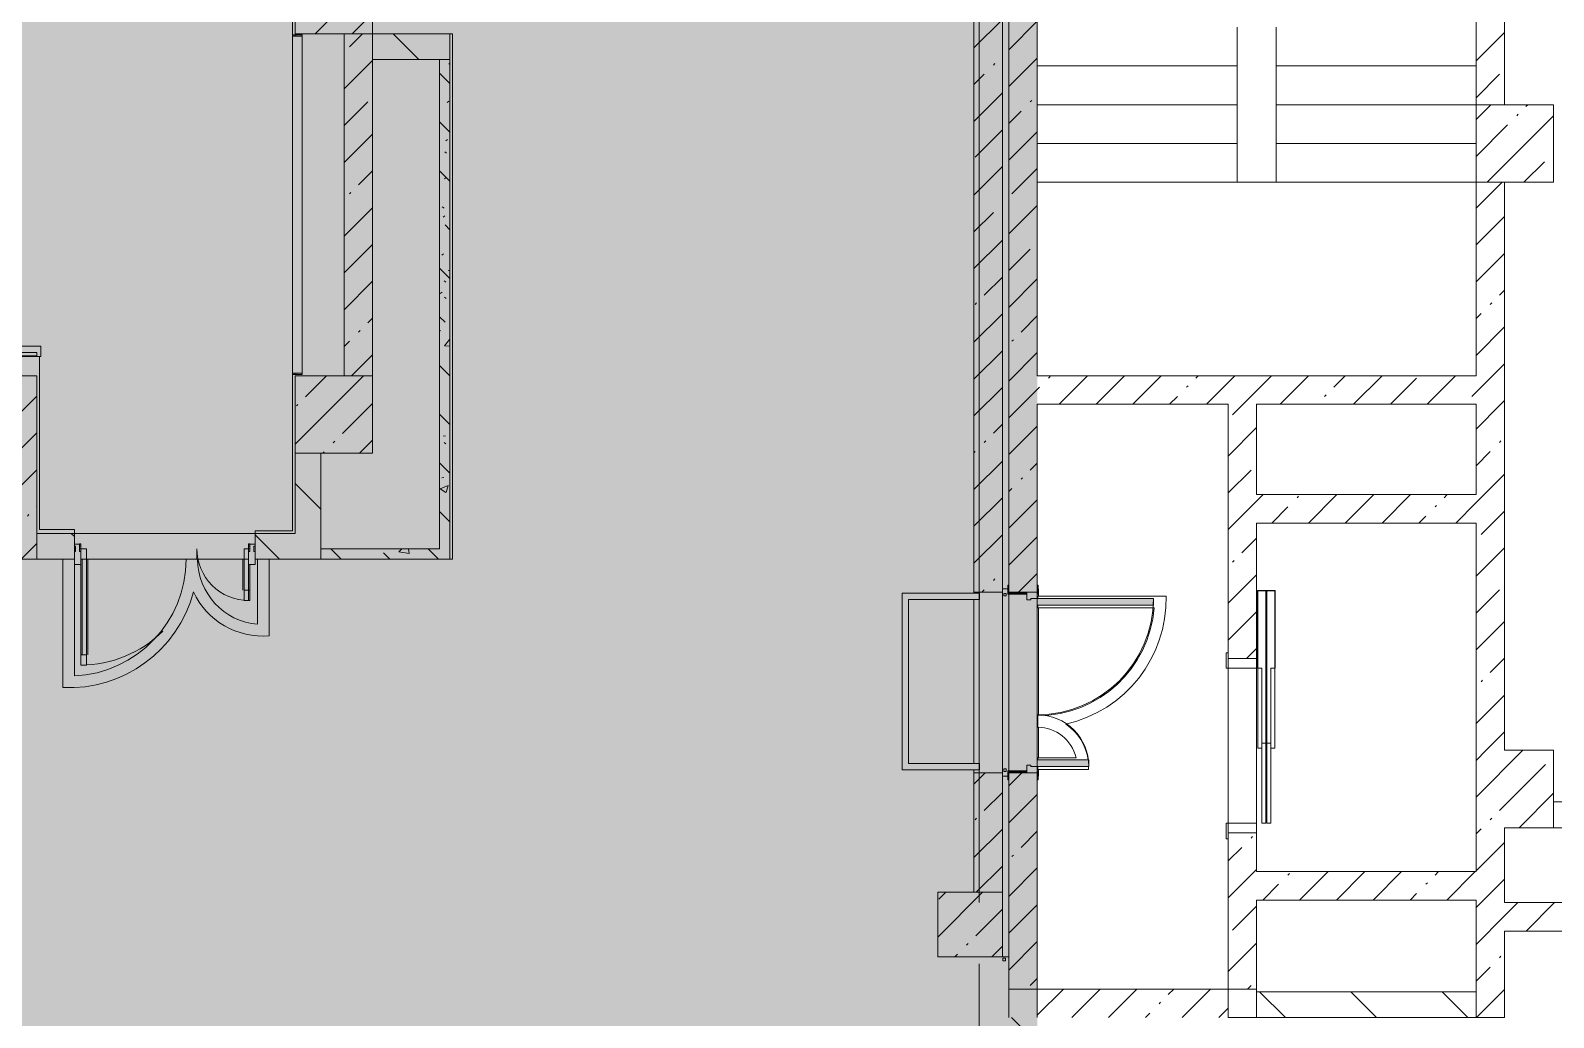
# Model space of a CAD drawing. Header units: millimetres. Extents: x -3245 to 186632, y -8553 to 29000.
# Drawn here: x 90582 to 102382, y 10230 to 17875 of the extents above; entities that cross this region are included whole.
import ezdxf

# ---------------------------------------------------------------- set-up
doc = ezdxf.new("R2010")
doc.units = ezdxf.units.MM
doc.linetypes.add('Осевая', pattern=[3175, 635, -476.25, 1587.5, -476.25])
doc.layers.add('A-DETL-GENF-3', color=7, linetype='Continuous', lineweight=9, true_color=0xc0c0c0, transparency=0.4)
for name, color, linetype, lineweight, true_color in [('A-DETL-GENF-4', 7, 'Continuous', 5, 0xe2e2e2), ('A-DETL-GENF-6', 7, 'Continuous', 5, 0xb7b7b7), ('A-DOOR-2', 7, 'Continuous', 5, 0xaaaaaa), ('A-DOOR-3', 7, 'Continuous', 5, 0xe2e2e2), ('A-DOOR-4', 7, 'Continuous', 5, 0xb7b7b7), ('A-DOOR-FRAM-2', 7, 'Continuous', 5, 0xe2e2e2), ('A-DOOR-FRAM-3', 7, 'Continuous', 5, 0xaaaaaa), ('A-DOOR-FRAM-4', 7, 'Continuous', 5, 0xb7b7b7), ('A-FLOR-1', 7, 'Continuous', 5, 0xb7b7b7), ('A-FLOR-2', 7, 'Continuous', 5, 0xaaaaaa), ('A-GLAZ-CWMG-2', 7, 'Continuous', 5, 0x737373), ('A-WALL-8', 7, 'Continuous', 9, 0x737373), ('A-WALL-9', 7, 'Continuous', 5, 0x737373), ('A-WALL-PATT-1', 7, 'Continuous', 5, 0x787878), ('I-WALL-30', 7, 'Continuous', 5, 0x737373), ('I-WALL-31', 7, 'Continuous', 5, 0x787878), ('S-COLS-1', 7, 'Continuous', 5, 0x737373)]:
    doc.layers.add(name, color=color, linetype=linetype, lineweight=lineweight, true_color=true_color)
for name, color, linetype, lineweight in [('A-WALL', 7, 'Continuous', 9), ('I-WALL-29', 7, 'Continuous', 5), ('S-COLS-2', 7, 'Continuous', 5), ('S-STRS-2', 7, 'Continuous', 5), ('Оси', 7, 'Continuous', 9), ('Оси-2', 7, 'Осевая', 9)]:
    doc.layers.add(name, color=color, linetype=linetype, lineweight=lineweight)
pattern_1 = [(135, (59622.45, 0), (-353.5534, -353.5534), [])]
pattern_2 = [(45, (59622.45, 0), (-285.123, 285.123), []), (45, (59907.57, 0), (-285.123, 285.123), [504.031, -100.806, 16.764, -84.042])]
pattern_3 = [(135, (59622.45, 0), (-377.171, -377.171), [533.4, -88.9, 17.78, -88.9]), (135, (59622.45, 376.94), (-377.171, -377.171), []), (50, (59622.45, 0), (637.6445, -55.7866), [66.675, -733.425]), (355, (59622.45, 0), (-123.349, 668.699), [53.34, -586.74]), (100.451, (59675.6, -4.65), (514.299, 612.908), [56.665, -623.315]), (46.184, (59622.45, 177.8), (948.776, -147.15), [100.012, -1100.137]), (96.636, (59701.5, 165.5), (830.91, 865.997), [84.998, -934.973]), (351.184, (59622.45, 177.8), (830.918, 865.988), [80.01, -880.11]), (21, (59711.35, 133.35), (530.6506, -357.928), [66.675, -733.425]), (326, (59711.35, 133.35), (216.308, 644.658), [53.34, -586.74]), (71.451, (59755.6, 103.5), (746.96, 286.724), [56.665, -623.315]), (37.5, (59622.45, 0), (10.8105, 295.9426), [16.764, -562.864, 16.764, -578.866, -588.962]), (37.5, (59622.45, 0), (10.8105, 295.9426), [-1175.258, 16.764, -572.198]), (7.5, (59622.45, 0), (233.8692, 350.6318), [16.764, -322.834, 16.764, -549.529, -224.472]), (7.5, (59622.45, 0), (233.8692, 350.6318), [-905.891, 16.764, -207.708]), (327.5, (59424.2, 0), (474.5678, -20.0513), [16.764, -205.486, 16.764, -676.656, -920.115]), (327.5, (59424.2, 0), (474.5678, -20.0513), [-915.67, 16.764, -903.351]), (317.5, (59335.3, 0), (518.452, 88.9934), [16.764, -272.161, 16.764, -443.738, -653.415]), (317.5, (59335.3, 0), (518.452, 88.9934), [-749.427, 16.764, -636.651])]

# ---------------------------------------------------------------- blocks, each defined once
blk = doc.blocks.new('BSC_Колонна _Прямоугольная - 600х600-V133-2_4_1_птичка')
at = {"layer": 'S-COLS-2'}
h = blk.add_hatch(dxfattribs=at)
h.set_pattern_fill('FP_151', color=256, style=0, pattern_type=2)
h.set_pattern_definition([(45, (-42460, -17000), (-285.123, 285.123), []), (45, (-42174.88, -17000), (-285.123, 285.123), [504.031, -100.806, 16.764, -84.042])])
h.paths.add_polyline_path([(-300, -300), (300, -300), (300, 300), (-300, 300)])
for p, q in [((300, 300), (-300, 300)), ((-300, 300), (-300, -300)), ((300, -300), (300, 300)), ((-300, -300), (300, -300))]:
    blk.add_line(p, q, dxfattribs=at)
blk = doc.blocks.new('BSC_Колонна _Прямоугольная - 600х600-V149-2_4_1_птичка')
at = {"layer": 'S-COLS-2'}
h = blk.add_hatch(dxfattribs=at)
h.set_pattern_fill('FP_162', color=256, style=0, pattern_type=2)
h.set_pattern_definition([(45, (-33310, -18150), (-285.123, 285.123), []), (45, (-33024.88, -18150), (-285.123, 285.123), [504.031, -100.806, 16.764, -84.042])])
h.paths.add_polyline_path([(-300, -300), (300, -300), (300, 300), (-300, 300), (-300, 12)])
at = {"layer": 'S-COLS-1'}
for p, q in [((300, 300), (-300, 300)), ((-300, 300), (-300, -300)), ((300, -300), (300, 300)), ((-300, -300), (300, -300))]:
    blk.add_line(p, q, dxfattribs=at)
blk = doc.blocks.new('BSC_Колонна _Прямоугольная - 600х600-V159-2_4_1_птичка')
at = {"layer": 'S-COLS-2'}
h = blk.add_hatch(dxfattribs=at)
h.set_pattern_fill('FP_166', color=256, style=0, pattern_type=2)
h.set_pattern_definition([(45, (-33310, -14900), (-285.123, 285.123), []), (45, (-33024.88, -14900), (-285.123, 285.123), [504.031, -100.806, 16.764, -84.042])])
h.paths.add_polyline_path([(-300, -300), (300, -300), (300, 300), (-300, 300), (-300, -208)])
at = {"layer": 'S-COLS-1'}
for p, q in [((300, 300), (-300, 300)), ((-300, 300), (-300, -300)), ((300, -300), (300, 300)), ((-300, -300), (300, -300))]:
    blk.add_line(p, q, dxfattribs=at)
blk = doc.blocks.new('110_Дверь_СКБ_2Ст - Д-2 1450x2100h_Лестничная клетка EIS60-31576737-2_4_1_птичка')
at = {"layer": 'A-DOOR-3'}
for points in [[(-587.5, 110), (-587.5, 1010), (-637.5, 1010), (-637.5, 110)], [(662.5, 510), (612.5, 510), (612.5, 110), (662.5, 110)], [(712.5, 30), (697.5, 30), (697.5, -110), (712.5, -110)]]:
    blk.add_hatch(color=256, dxfattribs=at).paths.add_polyline_path(points)
h = blk.add_hatch(color=256, dxfattribs=at)
h.paths.add_polyline_path([(712.5, 110), (662.5, 110), (662.5, 60), (652.5, 60), (652.5, 30), (712.5, 30), (712.5, 90.1)])
h.paths.add_polyline_path([(-627.5, 30), (-627.5, 60), (-637.5, 60), (-637.5, 110), (-687.5, 110), (-687.5, 30)])
at = {"layer": 'A-DOOR-FRAM-2'}
for points in [[(-672.5, 110), (-672.5, 118), (-742.5, 118), (-742.5, 110), (-697.3, 110)], [(-672.5, 30), (-687.5, 30), (-687.5, -110), (-672.5, -110)], [(767.5, 110), (767.5, 118), (697.5, 118), (697.5, 110)], [(-672.5, -110), (-742.5, -110), (-742.5, -118), (-672.5, -118)], [(767.5, -118), (767.5, -110), (697.5, -110), (697.5, -118)]]:
    blk.add_hatch(color=256, dxfattribs=at).paths.add_polyline_path(points)
at = {"layer": 'A-DOOR-2'}
for p, q in [((-637.5, 1010), (-637.5, 110)), ((-587.5, 1010), (-637.5, 1010)), ((-587.5, 110), (-587.5, 1010)), ((662.5, 510), (612.5, 510)), ((612.5, 510), (612.5, 110)), ((662.5, 110), (662.5, 510))]:
    blk.add_line(p, q, dxfattribs=at)
for centre, radius, start, end in [((-637.5, 110), 900, 0, 90), ((662.5, 110), 400, 90, 180)]:
    blk.add_arc(centre, radius, start, end, dxfattribs=at)
at = {"layer": 'A-DOOR-4'}
for p, q in [((-637.5, 110), (-587.5, 110)), ((612.5, 110), (662.5, 110))]:
    blk.add_line(p, q, dxfattribs=at)
at = {"layer": 'A-DOOR-FRAM-3'}
for p, q in [((-672.5, 118), (-742.5, 118)), ((-742.5, 118), (-742.5, 110)), ((-672.5, 110), (-672.5, 118)), ((767.5, 118), (697.5, 118)), ((697.5, 118), (697.5, 110)), ((767.5, 110), (767.5, 118))]:
    blk.add_line(p, q, dxfattribs=at)
at = {"layer": 'A-DOOR-FRAM-4'}
for p, q in [((-742.5, 110), (-672.5, 110)), ((-637.5, 110), (-687.5, 110)), ((-687.5, 110), (-687.5, 30)), ((-687.5, 30), (-627.5, 30)), ((-672.5, 30), (-687.5, 30)), ((-687.5, 30), (-687.5, -110)), ((-672.5, -110), (-672.5, 30)), ((-637.5, 60), (-637.5, 110)), ((-627.5, 60), (-637.5, 60)), ((-627.5, 30), (-627.5, 60)), ((662.5, 60), (652.5, 60)), ((652.5, 60), (652.5, 30)), ((652.5, 30), (712.5, 30)), ((662.5, 110), (662.5, 60)), ((712.5, 110), (662.5, 110)), ((697.5, 110), (767.5, 110)), ((712.5, 30), (697.5, 30)), ((697.5, 30), (697.5, -110)), ((712.5, 30), (712.5, 110)), ((712.5, -110), (712.5, 30)), ((-672.5, -110), (-742.5, -110)), ((-742.5, -110), (-742.5, -118)), ((-742.5, -118), (-672.5, -118)), ((-687.5, -110), (-672.5, -110)), ((-672.5, -118), (-672.5, -110)), ((697.5, -110), (712.5, -110)), ((767.5, -110), (697.5, -110)), ((697.5, -110), (697.5, -118)), ((697.5, -118), (767.5, -118)), ((767.5, -118), (767.5, -110))]:
    blk.add_line(p, q, dxfattribs=at)
blk = doc.blocks.new('BSC_Колонна _Прямоугольная - 500х500-V221-2_4_1_птичка')
at = {"layer": 'S-COLS-2'}
h = blk.add_hatch(dxfattribs=at)
h.set_pattern_fill('FP_220', color=256, style=0, pattern_type=2)
h.set_pattern_definition([(45, (-38240, -10950), (-285.123, 285.123), []), (45, (-37954.88, -10950), (-285.123, 285.123), [504.031, -100.806, 16.764, -84.042])])
h.paths.add_polyline_path([(-250, -250), (250, -250), (250, 250), (-250, 250)])
at = {"layer": 'S-COLS-1'}
for p, q in [((250, 250), (-250, 250)), ((-250, 250), (-250, -250)), ((250, -250), (250, 250)), ((-250, -250), (250, -250))]:
    blk.add_line(p, q, dxfattribs=at)
blk = doc.blocks.new('DOR_Дверь лифта - 1350х2050h-19118285-2_4_1_птичка')
at = {"layer": 'A-DOOR-2'}
for p, q in [((-600, 125), (-720, 125)), ((-720, 125), (-720, 110)), ((-600, 110), (-600, 125)), ((720, 125), (600, 125)), ((600, 125), (600, 110)), ((720, 110), (720, 125)), ((-720, 110), (-600, 110)), ((-675, 110), (-675, -110)), ((-600, 110), (-675, 110)), ((600, 110), (-600, 110)), ((-600, 110), (-600, -110)), ((600, -110), (600, 110)), ((675, 110), (600, 110)), ((600, 110), (720, 110)), ((675, -110), (675, 110)), ((-675, -110), (-600, -110)), ((-600, -110), (600, -110)), ((600, -110), (675, -110)), ((-600, -150), (-600, -180)), ((20, -150), (-600, -150)), ((-600, -180), (20, -180)), ((-600, -190), (-600, -220)), ((20, -190), (-600, -190)), ((-600, -220), (20, -220)), ((-20, -120), (-20, -150)), ((600, -120), (-20, -120)), ((-20, -150), (600, -150)), ((-20, -220), (-20, -250)), ((600, -220), (-20, -220)), ((20, -180), (20, -150)), ((20, -220), (20, -190)), ((600, -150), (600, -120)), ((600, -250), (600, -220)), ((-20, -250), (600, -250))]:
    blk.add_line(p, q, dxfattribs=at)
at = {"layer": 'A-DOOR-FRAM-3'}
for p, q in [((600, -117), (600, -120)), ((1203, -117), (600, -117)), ((1203, -183), (1203, -117)), ((1200, -180), (20, -180)), ((20, -180), (20, -183)), ((20, -183), (1203, -183)), ((1203, -187), (20, -187)), ((20, -187), (20, -190)), ((20, -190), (1200, -190)), ((600, -120), (1200, -120)), ((1200, -120), (1200, -180)), ((1200, -190), (1200, -250)), ((1203, -253), (1203, -187)), ((600, -250), (600, -253)), ((1200, -250), (600, -250)), ((600, -253), (1203, -253))]:
    blk.add_line(p, q, dxfattribs=at)
blk = doc.blocks.new('Прямоугольный импост - Импост структурный с накладкой - 160мм Темный-32479175-2_4_1_птичка')
at = {"layer": 'A-GLAZ-CWMG-2'}
for p, q in [((-50, 40), (-50, 140)), ((-50, 140), (0, 140)), ((0, 140), (0, 40)), ((-40, 40), (-50, 40)), ((-50, -17), (-50, 0)), ((-50, 0), (-40, 0)), ((-40, 0), (-40, 40)), ((-10, 40), (-10, 0)), ((0, 40), (-10, 40)), ((-10, 0), (0, 0)), ((0, 0), (0, -17)), ((0, -17), (-50, -17))]:
    blk.add_line(p, q, dxfattribs=at)
blk = doc.blocks.new('Дверь_Витражная_остекление_ - Д-39_л_ Актовый-32481803-2_4_1_птичка')
at = {"layer": 'A-DETL-GENF-4'}
for points in [[(605, 920), (605, 20), (650, 20), (650, 920)], [(-660, 420), (-660, 140), (-650, 140), (-650, 40), (-660, 40), (-660, 20), (-615, 20), (-615, 420)]]:
    blk.add_hatch(color=256, dxfattribs=at).paths.add_polyline_path(points)
at = {"layer": 'A-DETL-GENF-6'}
for p, q in [((596, 840), (596, 100)), ((650, 920), (605, 920)), ((605, 920), (605, 20)), ((650, 920), (605, 920)), ((605, 920), (605, 20)), ((650, 840), (605, 840)), ((640, 840), (640, 100)), ((650, 920), (650, 140)), ((650, 140), (650, 920)), ((-660, 420), (-615, 420)), ((-660, 420), (-660, 140)), ((-615, 420), (-660, 420)), ((-660, 420), (-660, 140)), ((-615, 420), (-615, 20)), ((-615, 20), (-615, 420)), ((-660, 340), (-615, 340)), ((-650, 340), (-650, 140)), ((-606, 340), (-606, 100)), ((-650, 100), (-615, 100)), ((-615, 20), (-650, 20)), ((-650, 20), (-615, 20)), ((650, 100), (605, 100)), ((605, 20), (650, 20)), ((605, 20), (650, 20)), ((650, 40), (650, 20)), ((650, 20), (650, 40))]:
    blk.add_line(p, q, dxfattribs=at)
at = {"layer": 'A-DOOR-4'}
for p, q in [((650, 920), (650, 140)), ((-650, 420), (-650, 140)), ((-650, 20), (-660, 20)), ((-660, 20), (-660, -20)), ((-650, 40), (-650, 20)), ((-650, -20), (-650, 20)), ((650, 40), (650, 20)), ((660, 20), (650, 20)), ((650, 20), (650, -20)), ((660, -20), (660, 20)), ((-660, -20), (-650, -20)), ((650, -20), (660, -20))]:
    blk.add_line(p, q, dxfattribs=at)
for centre, radius, start, end in [((650, 20), 900, 90, 134.8292), ((-650, 20), 400, 360, 90), ((650, 20), 900, 174.8223, 180)]:
    blk.add_arc(centre, radius, start, end, dxfattribs=at)
blk = doc.blocks.new('Прямоугольный импост - Импост структурный с накладкой - 160мм Темный-32479277-2_4_1_птичка')
at = {"layer": 'A-GLAZ-CWMG-2'}
for p, q in [((0, 140), (-50, 140)), ((-50, 140), (-50, 40)), ((0, 40), (0, 140)), ((-50, 40), (-40, 40)), ((-40, 0), (-50, 0)), ((-50, 0), (-50, -17)), ((-40, 40), (-40, 0)), ((-10, 0), (-10, 40)), ((-10, 40), (0, 40)), ((0, 0), (-10, 0)), ((0, -17), (0, 0)), ((-50, -17), (0, -17))]:
    blk.add_line(p, q, dxfattribs=at)
blk = doc.blocks.new('Стены наклон_ амфитеатр - Стены наклон_ амфитеатр-32992696-2_4_1_птичка')
at = {"layer": 'A-WALL-PATT-1'}
h = blk.add_hatch(dxfattribs=at)
h.set_pattern_fill('FP_233', color=256, style=0, pattern_type=2)
h.set_pattern_definition([(0, (26444.5, 15393.4), (0, 246.1), []), (90, (26444.5, 15393.4), (-1300, 8e-14), [])])
h.paths.add_polyline_path([(31010, 15354), (31010, 15381), (21879, 15381), (21879, 15354), (30993, 15354)])
at = {"layer": 'A-WALL-9'}
for p, q in [((31041, 15431), (21879, 15431)), ((21879, 15431), (21879, 15381)), ((21879, 15381), (31010, 15381)), ((21879, 15354), (21879, 15381)), ((21879, 15350), (21879, 15354)), ((31010, 15354), (21879, 15354)), ((31010, 15350), (21879, 15350)), ((31010, 15381), (31010, 15350)), ((31010, 15350), (31041, 15350)), ((31041, 15350), (31041, 15431))]:
    blk.add_line(p, q, dxfattribs=at)

msp = doc.modelspace()

# ---------------------------------------------------------------- hatches: boundary and pattern name
at = {"layer": 'A-DETL-GENF-3'}
msp.add_hatch(color=256, dxfattribs=at).paths.add_polyline_path([(92797.5, -280), (98382.4, -280), (98382.4, 23777.7), (93482.4, 23777.7), (93482.4, 27350), (63474.4, 27350), (63474.4, 15358), (59354.4, 15358), (59354.4, -280), (91870, -280)])
at = {"layer": 'I-WALL-29'}
h = msp.add_hatch(dxfattribs=at)
h.set_pattern_fill('FP_131', color=256, style=0, pattern_type=2)
h.set_pattern_definition(pattern_2)
h.paths.add_polyline_path([(97892.4, 11200), (98112.4, 11200), (98112.4, 12125), (97892.4, 12125), (97892.4, 11221)])
h.paths.add_polyline_path([(98112.4, 13525), (98112.4, 21575), (97892.4, 21575), (97892.4, 13525)])
h.paths.add_polyline_path([(98112.4, 22975), (98112.4, 23400), (97892.4, 23400), (97892.4, 22975)])
h = msp.add_hatch(dxfattribs=at)
h.set_pattern_fill('FP_131', color=256, style=0, pattern_type=2)
h.set_pattern_definition(pattern_2)
h.paths.add_polyline_path([(98362.6, 10450), (98382.4, 10450), (98382.4, 12125), (98162.4, 12125), (98162.4, 10450)])
h.paths.add_polyline_path([(98162.4, 13525), (98382.4, 13525), (98382.4, 21575), (98162.4, 21575), (98162.4, 13534.8)])
h.paths.add_polyline_path([(98382.4, 22975), (98382.4, 23420.3), (98162.4, 23420.3), (98162.4, 22975), (98362.6, 22975)])
h = msp.add_hatch(dxfattribs=at)
h.set_pattern_fill('FP_131', color=256, style=0, pattern_type=2)
h.set_pattern_definition(pattern_2)
h.paths.add_polyline_path([(102002.4, 17300), (102002.4, 22700), (101782.4, 22700), (101782.4, 17300)])
h = msp.add_hatch(dxfattribs=at)
h.set_pattern_fill('FP_131', color=256, style=0, pattern_type=2)
h.set_pattern_definition(pattern_2)
h.paths.add_polyline_path([(93214.3, 15200), (93232.4, 15200), (93232.4, 17850), (93012.4, 17850), (93012.4, 15200)])
h = msp.add_hatch(dxfattribs=at)
h.set_pattern_fill('FP_134', color=256, style=0, pattern_type=2)
h.set_pattern_definition(pattern_1)
h.paths.add_polyline_path([(93752.4, 17650), (93832.4, 17650), (93832.4, 17850), (93232.4, 17850), (93232.4, 17650), (93725, 17650)])
h = msp.add_hatch(dxfattribs=at)
h.set_pattern_fill('FP_131', color=256, style=0, pattern_type=2)
h.set_pattern_definition(pattern_2)
h.paths.add_polyline_path([(102002.4, 15200), (102002.4, 16700), (101782.4, 16700), (101782.4, 15200)])
h = msp.add_hatch(dxfattribs=at)
h.set_pattern_fill('FP_131', color=256, style=0, pattern_type=2)
h.set_pattern_definition(pattern_2)
h.paths.add_polyline_path([(90412.4, 13780), (90632.4, 13780), (90632.4, 15200), (90412.4, 15200), (90412.4, 14000)])
h = msp.add_hatch(dxfattribs=at)
h.set_pattern_fill('FP_131', color=256, style=0, pattern_type=2)
h.set_pattern_definition(pattern_2)
h.paths.add_polyline_path([(100082.4, 14980), (102002.4, 14980), (102002.4, 15200), (98382.4, 15200), (98382.4, 14980), (99862.4, 14980)])
h = msp.add_hatch(dxfattribs=at)
h.set_pattern_fill('FP_131', color=256, style=0, pattern_type=2)
h.set_pattern_definition(pattern_2)
h.paths.add_polyline_path([(100082.4, 14280), (100082.4, 14980), (99862.4, 14980), (99862.4, 14280)])
h = msp.add_hatch(dxfattribs=at)
h.set_pattern_fill('FP_131', color=256, style=0, pattern_type=2)
h.set_pattern_definition(pattern_2)
h.paths.add_polyline_path([(102002.4, 10230), (102002.4, 11700), (101782.4, 11700), (101782.4, 10230)])
h.paths.add_polyline_path([(102002.4, 12300), (102002.4, 14980), (101782.4, 14980), (101782.4, 12300)])
h = msp.add_hatch(dxfattribs=at)
h.set_pattern_fill('FP_134', color=256, style=0, pattern_type=2)
h.set_pattern_definition(pattern_1)
h.paths.add_polyline_path([(92797.5, 13780), (92832.4, 13780), (92832.4, 14600), (92632.4, 14600), (92632.4, 13780)])
h = msp.add_hatch(dxfattribs=at)
h.set_pattern_fill('FP_131', color=256, style=0, pattern_type=2)
h.set_pattern_definition(pattern_2)
h.paths.add_polyline_path([(99862.4, 10450), (100082.4, 10450), (100082.4, 11660), (99862.4, 11660), (99862.4, 11221)])
h.paths.add_polyline_path([(100082.4, 13010), (100082.4, 14280), (99862.4, 14280), (99862.4, 13010)])
h = msp.add_hatch(dxfattribs=at)
h.set_pattern_fill('FP_131', color=256, style=0, pattern_type=2)
h.set_pattern_definition(pattern_2)
h.paths.add_polyline_path([(101782.4, 14060), (101782.4, 14280), (100082.4, 14280), (100082.4, 14060), (101145.2, 14060)])
h = msp.add_hatch(dxfattribs=at)
h.set_pattern_fill('FP_134', color=256, style=0, pattern_type=2)
h.set_pattern_definition(pattern_1)
h.paths.add_polyline_path([(92632.4, 13780), (92632.4, 13980), (92322.4, 13980), (92322.4, 13780)])
h.paths.add_polyline_path([(90922.4, 13780), (90922.4, 13980), (90632.4, 13980), (90632.4, 13780)])
h = msp.add_hatch(dxfattribs=at)
h.set_pattern_fill('FP_134', color=256, style=0, pattern_type=2)
h.set_pattern_definition(pattern_1)
h.paths.add_polyline_path([(110420.4, 11700), (111332.4, 11700), (111332.4, 11900), (108382.4, 11900), (108382.4, 11700), (109492.8, 11700)])
h.paths.add_polyline_path([(102382.4, 11700), (104858.2, 11700), (104855.2, 11900), (102382.4, 11900)])
h.paths.add_polyline_path([(106308.2, 11700), (107782.4, 11700), (107782.4, 11900), (106308.2, 11900), (106308.2, 11799.5)])
h = msp.add_hatch(dxfattribs=at)
h.set_pattern_fill('FP_131', color=256, style=0, pattern_type=2)
h.set_pattern_definition(pattern_2)
h.paths.add_polyline_path([(101782.4, 11140), (101782.4, 11360), (100082.4, 11360), (100082.4, 11140), (101145.2, 11140)])
h = msp.add_hatch(dxfattribs=at)
h.set_pattern_fill('FP_131', color=256, style=0, pattern_type=2)
h.set_pattern_definition(pattern_2)
h.paths.add_polyline_path([(102002.4, 10900), (104383.2, 10900), (104383.2, 11120), (102002.4, 11120)])
h = msp.add_hatch(dxfattribs=at)
h.set_pattern_fill('FP_131', color=256, style=0, pattern_type=2)
h.set_pattern_definition(pattern_2)
h.paths.add_polyline_path([(99862.4, 10230), (99862.4, 10450), (98382.4, 10450), (98382.4, 10230), (99290.1, 10230)])
h = msp.add_hatch(dxfattribs=at)
h.set_pattern_fill('FP_134', color=256, style=0, pattern_type=2)
h.set_pattern_definition(pattern_1)
h.paths.add_polyline_path([(101782.4, 10230), (101782.4, 10430), (100082.4, 10430), (100082.4, 10230), (101145.2, 10230)])
h = msp.add_hatch(dxfattribs=at)
h.set_pattern_fill('FP_134', color=256, style=0, pattern_type=2)
h.set_pattern_definition(pattern_1)
h.paths.add_polyline_path([(98362.4, 7900), (98362.4, 8000), (98162.4, 8000), (98162.4, 7900)])
h.paths.add_polyline_path([(98362.4, 10130), (98362.4, 10230), (98162.4, 10230), (98162.4, 10130)])
at = {"layer": 'I-WALL-31'}
h = msp.add_hatch(dxfattribs=at)
h.set_pattern_fill('FP_142', color=256, style=0, pattern_type=2)
h.set_pattern_definition(pattern_3)
h.paths.add_polyline_path([(93832.4, 13780), (93832.4, 17650), (93752.4, 17650), (93752.4, 13780)])
h = msp.add_hatch(dxfattribs=at)
h.set_pattern_fill('FP_142', color=256, style=0, pattern_type=2)
h.set_pattern_definition(pattern_3)
h.paths.add_polyline_path([(92832.4, 13780), (93752.4, 13780), (93752.4, 13860), (92832.4, 13860)])
at = {"layer": 'S-COLS-2'}
h = msp.add_hatch(dxfattribs=at)
h.set_pattern_fill('FP_131', color=256, style=0, pattern_type=2)
h.set_pattern_definition(pattern_2)
h.paths.add_polyline_path([(101782.4, 11700), (102382.4, 11700), (102382.4, 12300), (101782.4, 12300)])

# ---------------------------------------------------------------- linework, layer by layer
at = {"layer": 'A-FLOR-1'}
for p, q in [((92612.4, 17840), (92612.4, 18470)), ((93832.4, 17850), (93853.4, 17850)), ((93853.4, 17850), (93853.4, 13780)), ((90652.4, 15350), (90652.4, 14011)), ((92612.4, 14000), (92612.4, 15210)), ((90652.4, 14011), (90922.4, 14011)), ((90922.4, 14011), (90922.4, 13980)), ((92322.4, 13980), (92322.4, 14000)), ((92322.4, 14000), (92612.4, 14000)), ((90832.7, 13780), (90832.7, 12786.3)), ((90922.7, 12875.9), (90922.7, 13740)), ((90972.4, 13780), (92272.4, 13780)), ((92342.7, 13780), (92342.7, 13276.6)), ((92432.7, 13187.1), (92432.7, 13780)), ((93853.4, 13780), (93832.4, 13780)), ((97935.6, 13518), (97335.6, 13518)), ((97335.6, 13518), (97335.6, 12148.2)), ((97385.6, 12198.2), (97385.6, 13468)), ((97385.6, 13468), (97935.6, 13468)), ((97935.6, 13468), (97935.6, 13518)), ((98154.4, 13550), (98112.4, 13550)), ((97935.6, 12198.2), (97385.6, 12198.2)), ((97935.6, 12148.2), (97935.6, 12198.2)), ((97335.6, 12148.2), (97935.6, 12148.2)), ((98112.4, 12100), (98154.4, 12100)), ((98162.4, 10700), (98112.4, 10700)), ((98162.4, 10230), (98162.4, 10450))]:
    msp.add_line(p, q, dxfattribs=at)
for centre, radius, start, end in [((90882.7, 13780), 905, 272.53324, 0), ((92382.7, 13780), 505, 180, 265.45696), ((90882.7, 13780), 995, 267.1196, 345.20242), ((92382.7, 13780), 595, 205.28402, 274.82046)]:
    msp.add_arc(centre, radius, start, end, dxfattribs=at)
at = {"layer": 'A-FLOR-2'}
for p, q in [((99380.6, 13493.1), (98385.8, 13493.1)), ((98385.8, 13493.1), (98385.8, 13475)), ((98392.4, 13492.5), (98392.4, 13550)), ((98385.8, 13425), (98385.8, 13403.1)), ((98385.8, 13403.1), (99288.1, 13403.1)), ((98392.4, 12568.5), (98392.4, 13403.1)), ((98385.8, 12568.1), (98385.8, 12478.1)), ((98392.4, 12242), (98392.4, 12477.5)), ((98683, 12242), (98385.8, 12242)), ((98385.8, 12242), (98385.8, 12225)), ((98385.8, 12175), (98385.8, 12152)), ((98385.8, 12152), (98780.3, 12152)), ((98392.4, 12100), (98392.4, 12152))]:
    msp.add_line(p, q, dxfattribs=at)
for centre, radius, start, end in [((98385.8, 13473.1), 995, 282.67054, 1.1511), ((98385.8, 13473.1), 905, 270, 355.56313), ((98385.8, 12173.1), 305, 13.0427, 90), ((98385.8, 12173.1), 395, 7.55422, 56.45952), ((98385.8, 12173.1), 395, 356.92799, 0.27403)]:
    msp.add_arc(centre, radius, start, end, dxfattribs=at)
at = {"layer": 'A-WALL'}
msp.add_line((101782.4, 10230), (101782.4, 10430), dxfattribs=at)
at = {"layer": 'A-WALL-8'}
for p, q in [((92624.9, 17840), (92624.9, 17830)), ((92637.4, 17840), (92637.4, 17830)), ((93232.4, 17650), (93232.4, 17850)), ((93832.4, 17650), (93752.4, 17650)), ((92624.9, 15220), (92624.9, 15210)), ((92637.4, 15220), (92637.4, 15210)), ((90632.4, 13780), (90632.4, 13980))]:
    msp.add_line(p, q, dxfattribs=at)
at = {"layer": 'A-WALL-9'}
for p, q in [((98142.4, 13515), (98122.4, 13515)), ((98122.4, 13515), (98122.4, 13495)), ((98122.4, 13495), (98142.4, 13495)), ((98142.4, 13495), (98142.4, 13515)), ((98122.4, 12155), (98122.4, 12135)), ((98142.4, 12155), (98122.4, 12155)), ((98142.4, 12135), (98142.4, 12155)), ((98122.4, 12135), (98142.4, 12135)), ((98116.9, 10689), (98116.9, 10669)), ((98136.9, 10689), (98116.9, 10689)), ((98116.9, 10669), (98136.9, 10669)), ((98136.9, 10669), (98136.9, 10689))]:
    msp.add_line(p, q, dxfattribs=at)
at = {"layer": 'I-WALL-29'}
for p, q in [((101782.4, 22700), (101782.4, 17300)), ((102002.4, 17300), (102002.4, 22700)), ((101782.4, 16700), (101782.4, 15200)), ((102002.4, 12300), (102002.4, 16700)), ((101782.4, 15200), (98382.4, 15200)), ((98382.4, 14980), (99862.4, 14980)), ((99862.4, 14980), (99862.4, 13010)), ((100082.4, 14980), (101782.4, 14980)), ((100082.4, 14280), (100082.4, 14980)), ((101782.4, 14980), (101782.4, 14280)), ((101782.4, 14280), (100082.4, 14280)), ((100082.4, 13010), (100082.4, 14060)), ((100082.4, 14060), (101782.4, 14060)), ((101782.4, 14060), (101782.4, 12300)), ((99862.4, 13010), (100082.4, 13010)), ((104828.2, 11900), (102382.4, 11900)), ((102382.4, 11900), (102382.4, 11700)), ((101782.4, 11700), (101782.4, 11360)), ((102002.4, 11120), (102002.4, 11700)), ((102382.4, 11700), (104183.2, 11700)), ((99862.4, 11660), (99862.4, 10230)), ((100082.4, 11660), (99862.4, 11660)), ((100082.4, 11360), (100082.4, 11660)), ((101782.4, 11360), (100082.4, 11360)), ((100082.4, 10230), (100082.4, 11140)), ((100082.4, 11140), (101782.4, 11140)), ((101782.4, 11140), (101782.4, 10430)), ((104183.2, 11120), (102002.4, 11120)), ((102002.4, 10900), (104383.2, 10900)), ((102002.4, 10230), (102002.4, 10900)), ((100082.4, 10450), (98382.4, 10450)), ((101782.4, 10430), (100082.4, 10430)), ((99862.4, 10230), (102002.4, 10230))]:
    msp.add_line(p, q, dxfattribs=at)
at = {"layer": 'I-WALL-30'}
for p, q in [((97892.4, 21584.5), (97892.4, 13518)), ((98112.4, 11200), (98112.4, 21584.5)), ((98162.4, 21520), (98162.4, 13580)), ((98382.4, 15200), (98382.4, 21520)), ((92687.4, 17840), (92612.4, 17840)), ((92612.4, 15210), (92612.4, 17840)), ((92612.4, 17830), (92687.4, 17830)), ((92687.4, 17840), (92687.4, 15210)), ((93012.4, 17850), (93012.4, 15200)), ((93832.4, 17850), (93232.4, 17850)), ((93832.4, 13780), (93832.4, 17850)), ((93232.4, 15200), (93232.4, 17650)), ((93232.4, 17650), (93752.4, 17650)), ((93752.4, 17650), (93752.4, 13860)), ((90632.4, 15200), (90232.4, 15200)), ((90632.4, 13980), (90632.4, 15200)), ((92612.4, 15220), (92687.4, 15220)), ((92612.4, 15210), (92687.4, 15210)), ((98382.4, 13580), (98382.4, 14980)), ((92632.4, 14600), (92632.4, 13980)), ((92832.4, 14600), (92832.4, 13780)), ((90632.4, 13980), (92632.4, 13980)), ((90922.4, 13780), (90922.4, 13980)), ((92322.4, 13980), (92322.4, 13780)), ((93752.4, 13860), (92832.4, 13860)), ((79832.4, 13780), (90922.4, 13780)), ((92322.4, 13780), (93832.4, 13780)), ((97892.4, 13525), (98112.4, 13525)), ((97892.4, 12198.2), (97892.4, 13468)), ((98162.4, 12140), (98162.4, 13510)), ((98382.4, 13425), (98382.4, 12225)), ((97892.4, 12148.2), (97892.4, 11200)), ((98112.4, 12125), (97892.4, 12125)), ((98162.4, 12070), (98162.4, 10450)), ((98382.4, 12070), (98382.4, 10230)), ((98162.4, 10450), (98382.4, 10450))]:
    msp.add_line(p, q, dxfattribs=at)
at = {"layer": 'S-COLS-2'}
for p, q in [((101782.4, 12300), (101782.4, 11700)), ((102382.4, 12300), (102002.4, 12300)), ((102382.4, 11700), (102382.4, 12300)), ((102002.4, 11700), (102382.4, 11700))]:
    msp.add_line(p, q, dxfattribs=at)
at = {"layer": 'S-STRS-2'}
for p, q in [((99932.4, 17900), (99932.4, 17600)), ((100232.4, 17600), (100232.4, 17900)), ((99932.4, 17600), (98382.4, 17600)), ((99932.4, 17600), (98382.4, 17600)), ((99932.4, 17600), (99932.4, 17300)), ((100232.4, 17300), (100232.4, 17600)), ((100232.4, 17600), (101782.4, 17600)), ((100232.4, 17600), (101782.4, 17600)), ((99932.4, 17300), (98382.4, 17300)), ((99932.4, 17300), (98382.4, 17300)), ((99932.4, 17300), (99932.4, 17000)), ((100232.4, 17000), (100232.4, 17300)), ((100232.4, 17300), (101782.4, 17300)), ((100232.4, 17300), (101782.4, 17300)), ((99932.4, 17000), (98382.4, 17000)), ((99932.4, 17000), (98382.4, 17000)), ((99932.4, 17000), (99932.4, 16700)), ((100232.4, 16700), (100232.4, 17000)), ((100232.4, 17000), (101782.4, 17000)), ((100232.4, 17000), (101782.4, 17000)), ((99932.4, 16700), (98382.4, 16700)), ((99932.4, 16700), (98382.4, 16700)), ((100232.4, 16700), (99932.4, 16700)), ((100232.4, 16700), (101782.4, 16700)), ((100232.4, 16700), (101782.4, 16700))]:
    msp.add_line(p, q, dxfattribs=at)
at = {"layer": 'Оси'}
msp.add_line((97932.4, 11277.7), (97932.4, 23777.7), dxfattribs=at)
at = {"layer": 'Оси-2'}
msp.add_line((97932.4, 7947.2), (97932.4, 11277.7), dxfattribs=at)

# ---------------------------------------------------------------- block references
at = {"layer": 'A-DOOR-2', "rotation": 90}
msp.add_blockref('DOR_Дверь лифта - 1350х2050h-19118285-2_4_1_птичка', (99972.4, 12335), dxfattribs=at)
at = {"layer": 'A-DOOR-4'}
for name, p, rotation in [('Дверь_Витражная_остекление_ - Д-39_л_ Актовый-32481803-2_4_1_птичка', (91622.4, 13880), 180), ('110_Дверь_СКБ_2Ст - Д-2 1450x2100h_Лестничная клетка EIS60-31576737-2_4_1_птичка', (98272.4, 12837.5), 269.9999999999999)]:
    msp.add_blockref(name, p, dxfattribs=dict(at, rotation=rotation))
at = {"layer": 'A-GLAZ-CWMG-2', "rotation": 180}
msp.add_blockref('Прямоугольный импост - Импост структурный с накладкой - 160мм Темный-32479277-2_4_1_птичка', (90922.4, 13880), dxfattribs=at)
at = {"layer": 'A-GLAZ-CWMG-2', "extrusion": (0, 0, -1), "rotation": 180}
msp.add_blockref('Прямоугольный импост - Импост структурный с накладкой - 160мм Темный-32479175-2_4_1_птичка', (-92322.4, 13880), dxfattribs=at)
at = {"layer": 'A-WALL-9'}
msp.add_blockref('Стены наклон_ амфитеатр - Стены наклон_ амфитеатр-32992696-2_4_1_птичка', (59622.4, 0), dxfattribs=at)
at = {"layer": 'S-COLS-1'}
for name, p in [('BSC_Колонна _Прямоугольная - 600х600-V149-2_4_1_птичка', (92932.4, 18150)), ('BSC_Колонна _Прямоугольная - 600х600-V159-2_4_1_птичка', (92932.4, 14900)), ('BSC_Колонна _Прямоугольная - 500х500-V221-2_4_1_птичка', (97862.4, 10950))]:
    msp.add_blockref(name, p, dxfattribs=at)
at = {"layer": 'S-COLS-2'}
msp.add_blockref('BSC_Колонна _Прямоугольная - 600х600-V133-2_4_1_птичка', (102082.4, 17000), dxfattribs=at)

doc.saveas('drawing.dxf')
